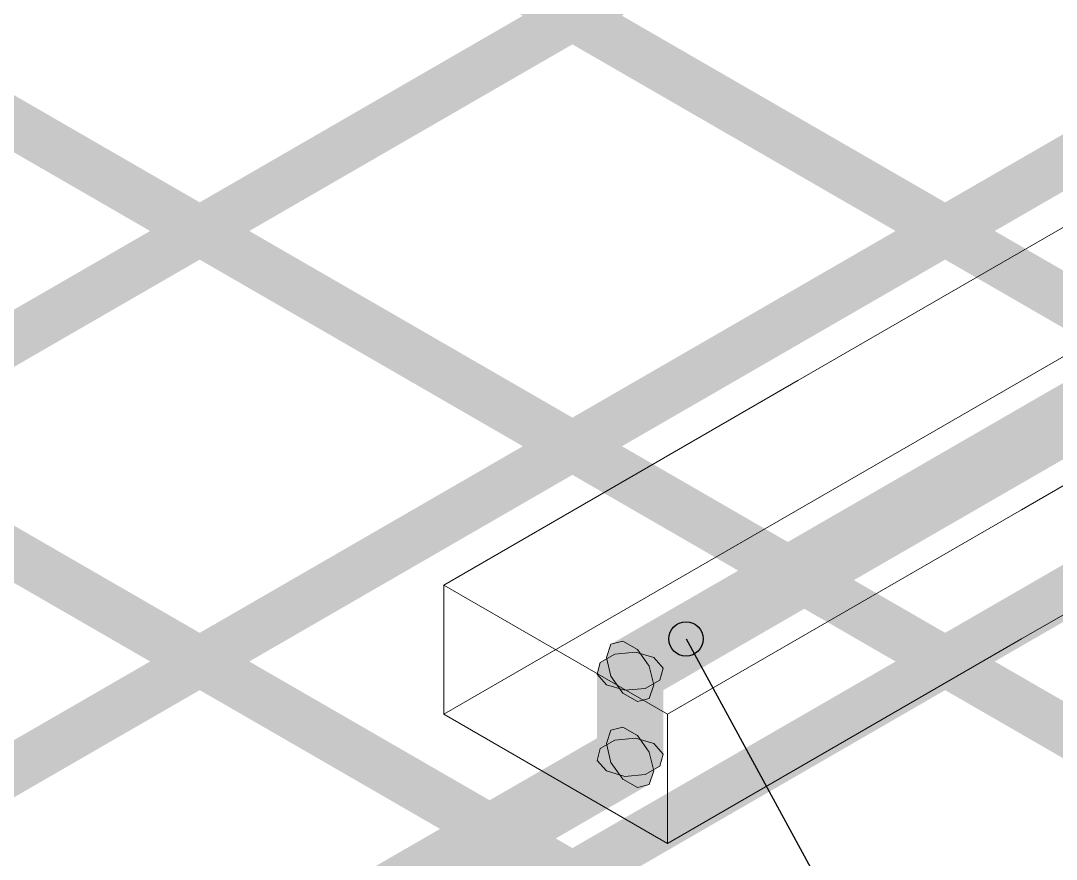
# Model space of a CAD drawing. Header units: metres. Extents: x 349122 to 349453, y 9281252 to 9281971.
# Drawn here: x 349268.2283 to 349268.7096, y 9281653.6976 to 9281654.0872 of the extents above; entities that cross this region are included whole.
import ezdxf

# ---------------------------------------------------------------- set-up
doc = ezdxf.new("R2010")
doc.units = ezdxf.units.M
doc.header["$LTSCALE"] = 0.25
doc.layers.add('ISO-3D', color=7, linetype='CONTINUOUS', lineweight=13)
doc.layers.add('ISO-3D-ARISTAS', color=250, linetype='CONTINUOUS', lineweight=13)
doc.layers.add('LLAMADAS-NUM', color=30, linetype='CONTINUOUS', lineweight=25, true_color=0xc05014)

msp = doc.modelspace()

# ---------------------------------------------------------------- linework, layer by layer
at = {"layer": 'ISO-3D', "true_color": 0x7c4f34}
for points in [[(349268.51206, 9281654.08573), (349268.50696, 9281654.08279), (349268.42945, 9281654.13343), (349268.42435, 9281654.13048)], [(349268.50696, 9281654.06467), (349268.51206, 9281654.06762), (349268.42435, 9281654.11237), (349268.42945, 9281654.11531)], [(349268.49896, 9281654.10976), (349268.50406, 9281654.10682), (349268.41636, 9281654.06207), (349268.42146, 9281654.05913)], [(349268.50406, 9281654.0887), (349268.49896, 9281654.09164), (349268.42146, 9281654.04101), (349268.41636, 9281654.04395)], [(349268.59466, 9281654.03804), (349268.58956, 9281654.0351), (349268.51206, 9281654.08573), (349268.50696, 9281654.08279)], [(349268.25625, 9281654.03343), (349268.25115, 9281654.03048), (349268.17364, 9281654.08112), (349268.16854, 9281654.07818)], [(349268.58956, 9281654.01698), (349268.59466, 9281654.01992), (349268.50696, 9281654.06467), (349268.51206, 9281654.06762)], [(349268.25115, 9281654.01237), (349268.25625, 9281654.01531), (349268.16854, 9281654.06006), (349268.17364, 9281654.063)], [(349268.41636, 9281654.06207), (349268.42146, 9281654.05913), (349268.33375, 9281654.01438), (349268.33885, 9281654.01143)], [(349268.75478, 9281654.05745), (349268.75987, 9281654.05451), (349268.67217, 9281654.00976), (349268.67727, 9281654.00682)], [(349268.42146, 9281654.04101), (349268.41636, 9281654.04395), (349268.33885, 9281653.99332), (349268.33375, 9281653.99626)], [(349268.67727, 9281653.99035), (349268.67217, 9281653.98741), (349268.59466, 9281654.03804), (349268.58956, 9281654.0351)], [(349268.75987, 9281654.03639), (349268.75478, 9281654.03934), (349268.67727, 9281653.9887), (349268.67217, 9281653.99164)], [(349268.33885, 9281653.98573), (349268.33375, 9281653.98279), (349268.25625, 9281654.03343), (349268.25115, 9281654.03048)], [(349268.67217, 9281653.96929), (349268.67727, 9281653.97223), (349268.58956, 9281654.01698), (349268.59466, 9281654.01992)], [(349268.33375, 9281653.96467), (349268.33885, 9281653.96762), (349268.25115, 9281654.01237), (349268.25625, 9281654.01531)], [(349268.33375, 9281654.01438), (349268.33885, 9281654.01143), (349268.25115, 9281653.96668), (349268.25625, 9281653.96374)], [(349268.67217, 9281654.00976), (349268.67727, 9281654.00682), (349268.58956, 9281653.96207), (349268.59466, 9281653.95913)], [(349268.33885, 9281653.99332), (349268.33375, 9281653.99626), (349268.25625, 9281653.94562), (349268.25115, 9281653.94857)], [(349268.67727, 9281653.9887), (349268.67217, 9281653.99164), (349268.59466, 9281653.94101), (349268.58956, 9281653.94395)], [(349268.75987, 9281653.94266), (349268.75478, 9281653.93971), (349268.67727, 9281653.99035), (349268.67217, 9281653.98741)], [(349268.42146, 9281653.93804), (349268.41636, 9281653.9351), (349268.33885, 9281653.98573), (349268.33375, 9281653.98279)], [(349268.75478, 9281653.9216), (349268.75987, 9281653.92454), (349268.67217, 9281653.96929), (349268.67727, 9281653.97223)], [(349268.25115, 9281653.96668), (349268.25625, 9281653.96374), (349268.16854, 9281653.91899), (349268.17364, 9281653.91605)], [(349268.41636, 9281653.91698), (349268.42146, 9281653.91992), (349268.33375, 9281653.96467), (349268.33885, 9281653.96762)], [(349268.58956, 9281653.96207), (349268.59466, 9281653.95913), (349268.50696, 9281653.91438), (349268.51206, 9281653.91143)], [(349268.25625, 9281653.94562), (349268.25115, 9281653.94857), (349268.17364, 9281653.89793), (349268.16854, 9281653.90087)], [(349268.59466, 9281653.94101), (349268.58956, 9281653.94395), (349268.51206, 9281653.89332), (349268.50696, 9281653.89626)], [(349268.50406, 9281653.89035), (349268.49896, 9281653.88741), (349268.42146, 9281653.93804), (349268.41636, 9281653.9351)], [(349268.49896, 9281653.86929), (349268.50406, 9281653.87223), (349268.41636, 9281653.91698), (349268.42146, 9281653.91992)], [(349268.50696, 9281653.91438), (349268.51206, 9281653.91143), (349268.42435, 9281653.86668), (349268.42945, 9281653.86374)], [(349268.51206, 9281653.89332), (349268.50696, 9281653.89626), (349268.42945, 9281653.84562), (349268.42435, 9281653.84857)], [(349268.58667, 9281653.84266), (349268.58157, 9281653.83971), (349268.50406, 9281653.89035), (349268.49896, 9281653.88741)], [(349268.24825, 9281653.83804), (349268.24315, 9281653.8351), (349268.16565, 9281653.88573), (349268.16055, 9281653.88279)], [(349268.58157, 9281653.8216), (349268.58667, 9281653.82454), (349268.49896, 9281653.86929), (349268.50406, 9281653.87223)], [(349268.24315, 9281653.81698), (349268.24825, 9281653.81992), (349268.16055, 9281653.86467), (349268.16565, 9281653.86762)], [(349268.42435, 9281653.86668), (349268.42945, 9281653.86374), (349268.34175, 9281653.81899), (349268.34685, 9281653.81605)], [(349268.76277, 9281653.86207), (349268.76787, 9281653.85913), (349268.68016, 9281653.81438), (349268.68526, 9281653.81143)], [(349268.42945, 9281653.84562), (349268.42435, 9281653.84857), (349268.34685, 9281653.79793), (349268.34175, 9281653.80087)], [(349268.66927, 9281653.79497), (349268.66418, 9281653.79202), (349268.58667, 9281653.84266), (349268.58157, 9281653.83971)], [(349268.76787, 9281653.84101), (349268.76277, 9281653.84395), (349268.68526, 9281653.79332), (349268.68016, 9281653.79626)], [(349268.33086, 9281653.79035), (349268.32576, 9281653.78741), (349268.24825, 9281653.83804), (349268.24315, 9281653.8351)], [(349268.66418, 9281653.7739), (349268.66927, 9281653.77685), (349268.58157, 9281653.8216), (349268.58667, 9281653.82454)], [(349268.32576, 9281653.76929), (349268.33086, 9281653.77223), (349268.24315, 9281653.81698), (349268.24825, 9281653.81992)], [(349268.34175, 9281653.81899), (349268.34685, 9281653.81605), (349268.25914, 9281653.7713), (349268.26424, 9281653.76836)], [(349268.68016, 9281653.81438), (349268.68526, 9281653.81143), (349268.59756, 9281653.76668), (349268.60266, 9281653.76374)], [(349268.34685, 9281653.79793), (349268.34175, 9281653.80087), (349268.26424, 9281653.75024), (349268.25914, 9281653.75318)], [(349268.68526, 9281653.79332), (349268.68016, 9281653.79626), (349268.60266, 9281653.74562), (349268.59756, 9281653.74857)], [(349268.75188, 9281653.74727), (349268.74678, 9281653.74433), (349268.66927, 9281653.79497), (349268.66418, 9281653.79202)], [(349268.41346, 9281653.74266), (349268.40837, 9281653.73971), (349268.33086, 9281653.79035), (349268.32576, 9281653.78741)], [(349268.74678, 9281653.72621), (349268.75188, 9281653.72916), (349268.66418, 9281653.7739), (349268.66927, 9281653.77685)], [(349268.25914, 9281653.7713), (349268.26424, 9281653.76836), (349268.17654, 9281653.72361), (349268.18163, 9281653.72066)], [(349268.40837, 9281653.7216), (349268.41346, 9281653.72454), (349268.32576, 9281653.76929), (349268.33086, 9281653.77223)], [(349268.59756, 9281653.76668), (349268.60266, 9281653.76374), (349268.51495, 9281653.71899), (349268.52005, 9281653.71605)], [(349268.26424, 9281653.75024), (349268.25914, 9281653.75318), (349268.18163, 9281653.70255), (349268.17654, 9281653.70549)], [(349268.60266, 9281653.74562), (349268.59756, 9281653.74857), (349268.52005, 9281653.69793), (349268.51495, 9281653.70087)], [(349268.49607, 9281653.69497), (349268.49097, 9281653.69202), (349268.41346, 9281653.74266), (349268.40837, 9281653.73971)], [(349268.49097, 9281653.6739), (349268.49607, 9281653.67685), (349268.40837, 9281653.7216), (349268.41346, 9281653.72454)], [(349268.51495, 9281653.71899), (349268.52005, 9281653.71605), (349268.43235, 9281653.6713), (349268.43745, 9281653.66836)], [(349268.52005, 9281653.69793), (349268.51495, 9281653.70087), (349268.43745, 9281653.65024), (349268.43235, 9281653.65318)]]:
    msp.add_solid(points, dxfattribs=at)
at = {"layer": 'ISO-3D', "true_color": 0x603d28}
for points in [[(349268.51618, 9281654.08466), (349268.51206, 9281654.08573), (349268.43358, 9281654.13235), (349268.42945, 9281654.13343)], [(349268.51776, 9281654.07997), (349268.51618, 9281654.08466), (349268.43515, 9281654.12766), (349268.43358, 9281654.13235)], [(349268.50126, 9281654.07044), (349268.50283, 9281654.06575), (349268.41865, 9281654.11813), (349268.42023, 9281654.11344)], [(349268.50283, 9281654.06575), (349268.50696, 9281654.06467), (349268.42023, 9281654.11344), (349268.42435, 9281654.11237)], [(349268.59879, 9281654.03696), (349268.59466, 9281654.03804), (349268.51618, 9281654.08466), (349268.51206, 9281654.08573)], [(349268.26037, 9281654.03235), (349268.25625, 9281654.03343), (349268.17777, 9281654.08004), (349268.17364, 9281654.08112)], [(349268.60036, 9281654.03227), (349268.59879, 9281654.03696), (349268.51776, 9281654.07997), (349268.51618, 9281654.08466)], [(349268.26195, 9281654.02766), (349268.26037, 9281654.03235), (349268.17934, 9281654.07535), (349268.17777, 9281654.08004)], [(349268.58386, 9281654.02275), (349268.58544, 9281654.01806), (349268.50126, 9281654.07044), (349268.50283, 9281654.06575)], [(349268.24545, 9281654.01813), (349268.24702, 9281654.01344), (349268.16284, 9281654.06583), (349268.16442, 9281654.06114)], [(349268.58544, 9281654.01806), (349268.58956, 9281654.01698), (349268.50283, 9281654.06575), (349268.50696, 9281654.06467)], [(349268.24702, 9281654.01344), (349268.25115, 9281654.01237), (349268.16442, 9281654.06114), (349268.16854, 9281654.06006)], [(349268.68139, 9281653.98927), (349268.67727, 9281653.99035), (349268.59879, 9281654.03696), (349268.59466, 9281654.03804)], [(349268.34298, 9281653.98466), (349268.33885, 9281653.98573), (349268.26037, 9281654.03235), (349268.25625, 9281654.03343)], [(349268.34455, 9281653.97997), (349268.34298, 9281653.98466), (349268.26195, 9281654.02766), (349268.26037, 9281654.03235)], [(349268.68297, 9281653.98458), (349268.68139, 9281653.98927), (349268.60036, 9281654.03227), (349268.59879, 9281654.03696)], [(349268.66647, 9281653.97506), (349268.66805, 9281653.97037), (349268.58386, 9281654.02275), (349268.58544, 9281654.01806)], [(349268.32805, 9281653.97044), (349268.32963, 9281653.96575), (349268.24545, 9281654.01813), (349268.24702, 9281654.01344)], [(349268.66805, 9281653.97037), (349268.67217, 9281653.96929), (349268.58544, 9281654.01806), (349268.58956, 9281654.01698)], [(349268.32963, 9281653.96575), (349268.33375, 9281653.96467), (349268.24702, 9281654.01344), (349268.25115, 9281654.01237)], [(349268.764, 9281653.94158), (349268.75987, 9281653.94266), (349268.68139, 9281653.98927), (349268.67727, 9281653.99035)], [(349268.76557, 9281653.93689), (349268.764, 9281653.94158), (349268.68297, 9281653.98458), (349268.68139, 9281653.98927)], [(349268.42558, 9281653.93696), (349268.42146, 9281653.93804), (349268.34298, 9281653.98466), (349268.33885, 9281653.98573)], [(349268.42716, 9281653.93227), (349268.42558, 9281653.93696), (349268.34455, 9281653.97997), (349268.34298, 9281653.98466)], [(349268.74908, 9281653.92736), (349268.75065, 9281653.92268), (349268.66647, 9281653.97506), (349268.66805, 9281653.97037)], [(349268.41066, 9281653.92275), (349268.41223, 9281653.91806), (349268.32805, 9281653.97044), (349268.32963, 9281653.96575)], [(349268.75065, 9281653.92268), (349268.75478, 9281653.9216), (349268.66805, 9281653.97037), (349268.67217, 9281653.96929)], [(349268.41223, 9281653.91806), (349268.41636, 9281653.91698), (349268.32963, 9281653.96575), (349268.33375, 9281653.96467)], [(349268.50819, 9281653.88927), (349268.50406, 9281653.89035), (349268.42558, 9281653.93696), (349268.42146, 9281653.93804)], [(349268.50976, 9281653.88458), (349268.50819, 9281653.88927), (349268.42716, 9281653.93227), (349268.42558, 9281653.93696)], [(349268.49326, 9281653.87506), (349268.49484, 9281653.87037), (349268.41066, 9281653.92275), (349268.41223, 9281653.91806)], [(349268.49484, 9281653.87037), (349268.49896, 9281653.86929), (349268.41223, 9281653.91806), (349268.41636, 9281653.91698)], [(349268.59079, 9281653.84158), (349268.58667, 9281653.84266), (349268.50819, 9281653.88927), (349268.50406, 9281653.89035)], [(349268.59237, 9281653.83689), (349268.59079, 9281653.84158), (349268.50976, 9281653.88458), (349268.50819, 9281653.88927)], [(349268.25238, 9281653.83696), (349268.24825, 9281653.83804), (349268.16977, 9281653.88466), (349268.16565, 9281653.88573)], [(349268.25395, 9281653.83227), (349268.25238, 9281653.83696), (349268.17135, 9281653.87997), (349268.16977, 9281653.88466)], [(349268.57587, 9281653.82736), (349268.57745, 9281653.82268), (349268.49326, 9281653.87506), (349268.49484, 9281653.87037)], [(349268.23745, 9281653.82275), (349268.23903, 9281653.81806), (349268.15485, 9281653.87044), (349268.15642, 9281653.86575)], [(349268.57745, 9281653.82268), (349268.58157, 9281653.8216), (349268.49484, 9281653.87037), (349268.49896, 9281653.86929)], [(349268.23903, 9281653.81806), (349268.24315, 9281653.81698), (349268.15642, 9281653.86575), (349268.16055, 9281653.86467)], [(349268.6734, 9281653.79389), (349268.66927, 9281653.79497), (349268.59079, 9281653.84158), (349268.58667, 9281653.84266)], [(349268.67497, 9281653.7892), (349268.6734, 9281653.79389), (349268.59237, 9281653.83689), (349268.59079, 9281653.84158)], [(349268.33498, 9281653.78927), (349268.33086, 9281653.79035), (349268.25238, 9281653.83696), (349268.24825, 9281653.83804)], [(349268.33656, 9281653.78458), (349268.33498, 9281653.78927), (349268.25395, 9281653.83227), (349268.25238, 9281653.83696)], [(349268.65848, 9281653.77967), (349268.66005, 9281653.77498), (349268.57587, 9281653.82736), (349268.57745, 9281653.82268)], [(349268.32006, 9281653.77506), (349268.32164, 9281653.77037), (349268.23745, 9281653.82275), (349268.23903, 9281653.81806)], [(349268.66005, 9281653.77498), (349268.66418, 9281653.7739), (349268.57745, 9281653.82268), (349268.58157, 9281653.8216)], [(349268.32164, 9281653.77037), (349268.32576, 9281653.76929), (349268.23903, 9281653.81806), (349268.24315, 9281653.81698)], [(349268.756, 9281653.74619), (349268.75188, 9281653.74727), (349268.6734, 9281653.79389), (349268.66927, 9281653.79497)], [(349268.75758, 9281653.7415), (349268.756, 9281653.74619), (349268.67497, 9281653.7892), (349268.6734, 9281653.79389)], [(349268.41759, 9281653.74158), (349268.41346, 9281653.74266), (349268.33498, 9281653.78927), (349268.33086, 9281653.79035)], [(349268.41916, 9281653.73689), (349268.41759, 9281653.74158), (349268.33656, 9281653.78458), (349268.33498, 9281653.78927)], [(349268.74108, 9281653.73198), (349268.74266, 9281653.72729), (349268.65848, 9281653.77967), (349268.66005, 9281653.77498)], [(349268.40267, 9281653.72736), (349268.40424, 9281653.72268), (349268.32006, 9281653.77506), (349268.32164, 9281653.77037)], [(349268.74266, 9281653.72729), (349268.74678, 9281653.72621), (349268.66005, 9281653.77498), (349268.66418, 9281653.7739)], [(349268.40424, 9281653.72268), (349268.40837, 9281653.7216), (349268.32164, 9281653.77037), (349268.32576, 9281653.76929)], [(349268.50019, 9281653.69389), (349268.49607, 9281653.69497), (349268.41759, 9281653.74158), (349268.41346, 9281653.74266)], [(349268.50177, 9281653.6892), (349268.50019, 9281653.69389), (349268.41916, 9281653.73689), (349268.41759, 9281653.74158)], [(349268.48527, 9281653.67967), (349268.48685, 9281653.67498), (349268.40267, 9281653.72736), (349268.40424, 9281653.72268)], [(349268.48685, 9281653.67498), (349268.49097, 9281653.6739), (349268.40424, 9281653.72268), (349268.40837, 9281653.7216)]]:
    msp.add_solid(points, dxfattribs=at)
at = {"layer": 'ISO-3D', "true_color": 0x865538}
for points in [[(349268.50696, 9281654.08279), (349268.50283, 9281654.07695), (349268.42435, 9281654.13048), (349268.42023, 9281654.12464)], [(349268.51206, 9281654.06762), (349268.51618, 9281654.07346), (349268.42945, 9281654.11531), (349268.43358, 9281654.12115)], [(349268.58956, 9281654.0351), (349268.58544, 9281654.02926), (349268.50696, 9281654.08279), (349268.50283, 9281654.07695)], [(349268.25115, 9281654.03048), (349268.24702, 9281654.02464), (349268.16854, 9281654.07818), (349268.16442, 9281654.07233)], [(349268.59466, 9281654.01992), (349268.59879, 9281654.02577), (349268.51206, 9281654.06762), (349268.51618, 9281654.07346)], [(349268.25625, 9281654.01531), (349268.26037, 9281654.02115), (349268.17364, 9281654.063), (349268.17777, 9281654.06884)], [(349268.67217, 9281653.98741), (349268.66805, 9281653.98156), (349268.58956, 9281654.0351), (349268.58544, 9281654.02926)], [(349268.33375, 9281653.98279), (349268.32963, 9281653.97695), (349268.25115, 9281654.03048), (349268.24702, 9281654.02464)], [(349268.67727, 9281653.97223), (349268.68139, 9281653.97807), (349268.59466, 9281654.01992), (349268.59879, 9281654.02577)], [(349268.33885, 9281653.96762), (349268.34298, 9281653.97346), (349268.25625, 9281654.01531), (349268.26037, 9281654.02115)], [(349268.75478, 9281653.93971), (349268.75065, 9281653.93387), (349268.67217, 9281653.98741), (349268.66805, 9281653.98156)], [(349268.41636, 9281653.9351), (349268.41223, 9281653.92926), (349268.33375, 9281653.98279), (349268.32963, 9281653.97695)], [(349268.75987, 9281653.92454), (349268.764, 9281653.93038), (349268.67727, 9281653.97223), (349268.68139, 9281653.97807)], [(349268.42146, 9281653.91992), (349268.42558, 9281653.92577), (349268.33885, 9281653.96762), (349268.34298, 9281653.97346)], [(349268.49896, 9281653.88741), (349268.49484, 9281653.88156), (349268.41636, 9281653.9351), (349268.41223, 9281653.92926)], [(349268.50406, 9281653.87223), (349268.50819, 9281653.87807), (349268.42146, 9281653.91992), (349268.42558, 9281653.92577)], [(349268.58157, 9281653.83971), (349268.57745, 9281653.83387), (349268.49896, 9281653.88741), (349268.49484, 9281653.88156)], [(349268.24315, 9281653.8351), (349268.23903, 9281653.82926), (349268.16055, 9281653.88279), (349268.15642, 9281653.87695)], [(349268.58667, 9281653.82454), (349268.59079, 9281653.83038), (349268.50406, 9281653.87223), (349268.50819, 9281653.87807)], [(349268.24825, 9281653.81992), (349268.25238, 9281653.82577), (349268.16565, 9281653.86762), (349268.16977, 9281653.87346)], [(349268.32576, 9281653.78741), (349268.32164, 9281653.78156), (349268.24315, 9281653.8351), (349268.23903, 9281653.82926)], [(349268.66418, 9281653.79202), (349268.66005, 9281653.78618), (349268.58157, 9281653.83971), (349268.57745, 9281653.83387)], [(349268.66927, 9281653.77685), (349268.6734, 9281653.78269), (349268.58667, 9281653.82454), (349268.59079, 9281653.83038)], [(349268.33086, 9281653.77223), (349268.33498, 9281653.77807), (349268.24825, 9281653.81992), (349268.25238, 9281653.82577)], [(349268.74678, 9281653.74433), (349268.74266, 9281653.73849), (349268.66418, 9281653.79202), (349268.66005, 9281653.78618)], [(349268.40837, 9281653.73971), (349268.40424, 9281653.73387), (349268.32576, 9281653.78741), (349268.32164, 9281653.78156)], [(349268.75188, 9281653.72916), (349268.756, 9281653.735), (349268.66927, 9281653.77685), (349268.6734, 9281653.78269)], [(349268.41346, 9281653.72454), (349268.41759, 9281653.73038), (349268.33086, 9281653.77223), (349268.33498, 9281653.77807)], [(349268.49097, 9281653.69202), (349268.48685, 9281653.68618), (349268.40837, 9281653.73971), (349268.40424, 9281653.73387)], [(349268.49607, 9281653.67685), (349268.50019, 9281653.68269), (349268.41346, 9281653.72454), (349268.41759, 9281653.73038)]]:
    msp.add_solid(points, dxfattribs=at)
at = {"layer": 'ISO-3D', "true_color": 0x7b4f34}
for points in [[(349268.50283, 9281654.07695), (349268.50126, 9281654.07044), (349268.42023, 9281654.12464), (349268.41865, 9281654.11813)], [(349268.51618, 9281654.07346), (349268.51776, 9281654.07997), (349268.43358, 9281654.12115), (349268.43515, 9281654.12766)], [(349268.58544, 9281654.02926), (349268.58386, 9281654.02275), (349268.50283, 9281654.07695), (349268.50126, 9281654.07044)], [(349268.59879, 9281654.02577), (349268.60036, 9281654.03227), (349268.51618, 9281654.07346), (349268.51776, 9281654.07997)], [(349268.24702, 9281654.02464), (349268.24545, 9281654.01813), (349268.16442, 9281654.07233), (349268.16284, 9281654.06583)], [(349268.26037, 9281654.02115), (349268.26195, 9281654.02766), (349268.17777, 9281654.06884), (349268.17934, 9281654.07535)], [(349268.34298, 9281653.97346), (349268.34455, 9281653.97997), (349268.26037, 9281654.02115), (349268.26195, 9281654.02766)], [(349268.66805, 9281653.98156), (349268.66647, 9281653.97506), (349268.58544, 9281654.02926), (349268.58386, 9281654.02275)], [(349268.68139, 9281653.97807), (349268.68297, 9281653.98458), (349268.59879, 9281654.02577), (349268.60036, 9281654.03227)], [(349268.32963, 9281653.97695), (349268.32805, 9281653.97044), (349268.24702, 9281654.02464), (349268.24545, 9281654.01813)], [(349268.764, 9281653.93038), (349268.76557, 9281653.93689), (349268.68139, 9281653.97807), (349268.68297, 9281653.98458)], [(349268.42558, 9281653.92577), (349268.42716, 9281653.93227), (349268.34298, 9281653.97346), (349268.34455, 9281653.97997)], [(349268.75065, 9281653.93387), (349268.74908, 9281653.92736), (349268.66805, 9281653.98156), (349268.66647, 9281653.97506)], [(349268.41223, 9281653.92926), (349268.41066, 9281653.92275), (349268.32963, 9281653.97695), (349268.32805, 9281653.97044)], [(349268.50819, 9281653.87807), (349268.50976, 9281653.88458), (349268.42558, 9281653.92577), (349268.42716, 9281653.93227)], [(349268.49484, 9281653.88156), (349268.49326, 9281653.87506), (349268.41223, 9281653.92926), (349268.41066, 9281653.92275)], [(349268.59079, 9281653.83038), (349268.59237, 9281653.83689), (349268.50819, 9281653.87807), (349268.50976, 9281653.88458)], [(349268.25238, 9281653.82577), (349268.25395, 9281653.83227), (349268.16977, 9281653.87346), (349268.17135, 9281653.87997)], [(349268.57745, 9281653.83387), (349268.57587, 9281653.82736), (349268.49484, 9281653.88156), (349268.49326, 9281653.87506)], [(349268.23903, 9281653.82926), (349268.23745, 9281653.82275), (349268.15642, 9281653.87695), (349268.15485, 9281653.87044)], [(349268.6734, 9281653.78269), (349268.67497, 9281653.7892), (349268.59079, 9281653.83038), (349268.59237, 9281653.83689)], [(349268.33498, 9281653.77807), (349268.33656, 9281653.78458), (349268.25238, 9281653.82577), (349268.25395, 9281653.83227)], [(349268.66005, 9281653.78618), (349268.65848, 9281653.77967), (349268.57745, 9281653.83387), (349268.57587, 9281653.82736)], [(349268.32164, 9281653.78156), (349268.32006, 9281653.77506), (349268.23903, 9281653.82926), (349268.23745, 9281653.82275)], [(349268.756, 9281653.735), (349268.75758, 9281653.7415), (349268.6734, 9281653.78269), (349268.67497, 9281653.7892)], [(349268.41759, 9281653.73038), (349268.41916, 9281653.73689), (349268.33498, 9281653.77807), (349268.33656, 9281653.78458)], [(349268.74266, 9281653.73849), (349268.74108, 9281653.73198), (349268.66005, 9281653.78618), (349268.65848, 9281653.77967)], [(349268.40424, 9281653.73387), (349268.40267, 9281653.72736), (349268.32164, 9281653.78156), (349268.32006, 9281653.77506)], [(349268.50019, 9281653.68269), (349268.50177, 9281653.6892), (349268.41759, 9281653.73038), (349268.41916, 9281653.73689)], [(349268.48685, 9281653.68618), (349268.48527, 9281653.67967), (349268.40424, 9281653.73387), (349268.40267, 9281653.72736)]]:
    msp.add_solid(points, dxfattribs=at)
at = {"layer": 'ISO-3D', "true_color": 0x67422b}
for points in [[(349268.49484, 9281654.10868), (349268.49896, 9281654.10976), (349268.41223, 9281654.06099), (349268.41636, 9281654.06207)], [(349268.50819, 9281654.08978), (349268.50406, 9281654.0887), (349268.42558, 9281654.04209), (349268.42146, 9281654.04101)], [(349268.41223, 9281654.06099), (349268.41636, 9281654.06207), (349268.32963, 9281654.0133), (349268.33375, 9281654.01438)], [(349268.75065, 9281654.05637), (349268.75478, 9281654.05745), (349268.66805, 9281654.00868), (349268.67217, 9281654.00976)], [(349268.42558, 9281654.04209), (349268.42146, 9281654.04101), (349268.34298, 9281653.99439), (349268.33885, 9281653.99332)], [(349268.764, 9281654.03747), (349268.75987, 9281654.03639), (349268.68139, 9281653.98978), (349268.67727, 9281653.9887)], [(349268.32963, 9281654.0133), (349268.33375, 9281654.01438), (349268.24702, 9281653.96561), (349268.25115, 9281653.96668)], [(349268.66805, 9281654.00868), (349268.67217, 9281654.00976), (349268.58544, 9281653.96099), (349268.58956, 9281653.96207)], [(349268.34298, 9281653.99439), (349268.33885, 9281653.99332), (349268.26037, 9281653.9467), (349268.25625, 9281653.94562)], [(349268.68139, 9281653.98978), (349268.67727, 9281653.9887), (349268.59879, 9281653.94209), (349268.59466, 9281653.94101)], [(349268.24702, 9281653.96561), (349268.25115, 9281653.96668), (349268.16442, 9281653.91791), (349268.16854, 9281653.91899)], [(349268.58544, 9281653.96099), (349268.58956, 9281653.96207), (349268.50283, 9281653.9133), (349268.50696, 9281653.91438)], [(349268.26037, 9281653.9467), (349268.25625, 9281653.94562), (349268.17777, 9281653.89901), (349268.17364, 9281653.89793)], [(349268.59879, 9281653.94209), (349268.59466, 9281653.94101), (349268.51618, 9281653.89439), (349268.51206, 9281653.89332)], [(349268.50283, 9281653.9133), (349268.50696, 9281653.91438), (349268.42023, 9281653.86561), (349268.42435, 9281653.86668)], [(349268.51618, 9281653.89439), (349268.51206, 9281653.89332), (349268.43358, 9281653.8467), (349268.42945, 9281653.84562)], [(349268.42023, 9281653.86561), (349268.42435, 9281653.86668), (349268.33762, 9281653.81791), (349268.34175, 9281653.81899)], [(349268.75864, 9281653.86099), (349268.76277, 9281653.86207), (349268.67604, 9281653.8133), (349268.68016, 9281653.81438)], [(349268.43358, 9281653.8467), (349268.42945, 9281653.84562), (349268.35097, 9281653.79901), (349268.34685, 9281653.79793)], [(349268.77199, 9281653.84209), (349268.76787, 9281653.84101), (349268.68939, 9281653.79439), (349268.68526, 9281653.79332)], [(349268.33762, 9281653.81791), (349268.34175, 9281653.81899), (349268.25502, 9281653.77022), (349268.25914, 9281653.7713)], [(349268.67604, 9281653.8133), (349268.68016, 9281653.81438), (349268.59343, 9281653.76561), (349268.59756, 9281653.76668)], [(349268.35097, 9281653.79901), (349268.34685, 9281653.79793), (349268.26836, 9281653.75132), (349268.26424, 9281653.75024)], [(349268.68939, 9281653.79439), (349268.68526, 9281653.79332), (349268.60678, 9281653.7467), (349268.60266, 9281653.74562)], [(349268.25502, 9281653.77022), (349268.25914, 9281653.7713), (349268.17241, 9281653.72253), (349268.17654, 9281653.72361)], [(349268.59343, 9281653.76561), (349268.59756, 9281653.76668), (349268.51083, 9281653.71791), (349268.51495, 9281653.71899)], [(349268.26836, 9281653.75132), (349268.26424, 9281653.75024), (349268.18576, 9281653.70363), (349268.18163, 9281653.70255)], [(349268.60678, 9281653.7467), (349268.60266, 9281653.74562), (349268.52418, 9281653.69901), (349268.52005, 9281653.69793)], [(349268.51083, 9281653.71791), (349268.51495, 9281653.71899), (349268.42822, 9281653.67022), (349268.43235, 9281653.6713)], [(349268.52418, 9281653.69901), (349268.52005, 9281653.69793), (349268.44157, 9281653.65132), (349268.43745, 9281653.65024)]]:
    msp.add_solid(points, dxfattribs=at)
at = {"layer": 'ISO-3D', "true_color": 0x553624}
for points in [[(349268.49326, 9281654.10399), (349268.49484, 9281654.10868), (349268.41066, 9281654.0563), (349268.41223, 9281654.06099)], [(349268.50976, 9281654.09447), (349268.50819, 9281654.08978), (349268.42716, 9281654.04678), (349268.42558, 9281654.04209)], [(349268.41066, 9281654.0563), (349268.41223, 9281654.06099), (349268.32805, 9281654.00861), (349268.32963, 9281654.0133)], [(349268.74908, 9281654.05169), (349268.75065, 9281654.05637), (349268.66647, 9281654.00399), (349268.66805, 9281654.00868)], [(349268.42716, 9281654.04678), (349268.42558, 9281654.04209), (349268.34455, 9281653.99908), (349268.34298, 9281653.99439)], [(349268.76557, 9281654.04216), (349268.764, 9281654.03747), (349268.68297, 9281653.99447), (349268.68139, 9281653.98978)], [(349268.32805, 9281654.00861), (349268.32963, 9281654.0133), (349268.24545, 9281653.96092), (349268.24702, 9281653.96561)], [(349268.66647, 9281654.00399), (349268.66805, 9281654.00868), (349268.58386, 9281653.9563), (349268.58544, 9281653.96099)], [(349268.34455, 9281653.99908), (349268.34298, 9281653.99439), (349268.26195, 9281653.95139), (349268.26037, 9281653.9467)], [(349268.68297, 9281653.99447), (349268.68139, 9281653.98978), (349268.60036, 9281653.94678), (349268.59879, 9281653.94209)], [(349268.24545, 9281653.96092), (349268.24702, 9281653.96561), (349268.16284, 9281653.91322), (349268.16442, 9281653.91791)], [(349268.58386, 9281653.9563), (349268.58544, 9281653.96099), (349268.50126, 9281653.90861), (349268.50283, 9281653.9133)], [(349268.26195, 9281653.95139), (349268.26037, 9281653.9467), (349268.17934, 9281653.9037), (349268.17777, 9281653.89901)], [(349268.60036, 9281653.94678), (349268.59879, 9281653.94209), (349268.51776, 9281653.89908), (349268.51618, 9281653.89439)], [(349268.50126, 9281653.90861), (349268.50283, 9281653.9133), (349268.41865, 9281653.86092), (349268.42023, 9281653.86561)], [(349268.51776, 9281653.89908), (349268.51618, 9281653.89439), (349268.43515, 9281653.85139), (349268.43358, 9281653.8467)], [(349268.41865, 9281653.86092), (349268.42023, 9281653.86561), (349268.33605, 9281653.81322), (349268.33762, 9281653.81791)], [(349268.75707, 9281653.8563), (349268.75864, 9281653.86099), (349268.67446, 9281653.80861), (349268.67604, 9281653.8133)], [(349268.43515, 9281653.85139), (349268.43358, 9281653.8467), (349268.35255, 9281653.8037), (349268.35097, 9281653.79901)], [(349268.77357, 9281653.84678), (349268.77199, 9281653.84209), (349268.69096, 9281653.79908), (349268.68939, 9281653.79439)], [(349268.33605, 9281653.81322), (349268.33762, 9281653.81791), (349268.25344, 9281653.76553), (349268.25502, 9281653.77022)], [(349268.67446, 9281653.80861), (349268.67604, 9281653.8133), (349268.59186, 9281653.76092), (349268.59343, 9281653.76561)], [(349268.35255, 9281653.8037), (349268.35097, 9281653.79901), (349268.26994, 9281653.75601), (349268.26836, 9281653.75132)], [(349268.69096, 9281653.79908), (349268.68939, 9281653.79439), (349268.60836, 9281653.75139), (349268.60678, 9281653.7467)], [(349268.25344, 9281653.76553), (349268.25502, 9281653.77022), (349268.17084, 9281653.71784), (349268.17241, 9281653.72253)], [(349268.59186, 9281653.76092), (349268.59343, 9281653.76561), (349268.50925, 9281653.71322), (349268.51083, 9281653.71791)], [(349268.26994, 9281653.75601), (349268.26836, 9281653.75132), (349268.18733, 9281653.70831), (349268.18576, 9281653.70363)], [(349268.60836, 9281653.75139), (349268.60678, 9281653.7467), (349268.52575, 9281653.7037), (349268.52418, 9281653.69901)], [(349268.50925, 9281653.71322), (349268.51083, 9281653.71791), (349268.42665, 9281653.66553), (349268.42822, 9281653.67022)], [(349268.52575, 9281653.7037), (349268.52418, 9281653.69901), (349268.44315, 9281653.65601), (349268.44157, 9281653.65132)]]:
    msp.add_solid(points, dxfattribs=at)
at = {"layer": 'ISO-3D', "true_color": 0x7f5135}
for points in [[(349268.50406, 9281654.10682), (349268.50819, 9281654.10098), (349268.42146, 9281654.05913), (349268.42558, 9281654.05328)], [(349268.49896, 9281654.09164), (349268.49484, 9281654.09749), (349268.41636, 9281654.04395), (349268.41223, 9281654.04979)], [(349268.42146, 9281654.05913), (349268.42558, 9281654.05328), (349268.33885, 9281654.01143), (349268.34298, 9281654.00559)], [(349268.75987, 9281654.05451), (349268.764, 9281654.04867), (349268.67727, 9281654.00682), (349268.68139, 9281654.00098)], [(349268.41636, 9281654.04395), (349268.41223, 9281654.04979), (349268.33375, 9281653.99626), (349268.32963, 9281654.0021)], [(349268.75478, 9281654.03934), (349268.75065, 9281654.04518), (349268.67217, 9281653.99164), (349268.66805, 9281653.99749)], [(349268.33885, 9281654.01143), (349268.34298, 9281654.00559), (349268.25625, 9281653.96374), (349268.26037, 9281653.9579)], [(349268.67727, 9281654.00682), (349268.68139, 9281654.00098), (349268.59466, 9281653.95913), (349268.59879, 9281653.95328)], [(349268.33375, 9281653.99626), (349268.32963, 9281654.0021), (349268.25115, 9281653.94857), (349268.24702, 9281653.95441)], [(349268.67217, 9281653.99164), (349268.66805, 9281653.99749), (349268.58956, 9281653.94395), (349268.58544, 9281653.94979)], [(349268.25625, 9281653.96374), (349268.26037, 9281653.9579), (349268.17364, 9281653.91605), (349268.17777, 9281653.91021)], [(349268.59466, 9281653.95913), (349268.59879, 9281653.95328), (349268.51206, 9281653.91143), (349268.51618, 9281653.90559)], [(349268.25115, 9281653.94857), (349268.24702, 9281653.95441), (349268.16854, 9281653.90087), (349268.16442, 9281653.90672)], [(349268.58956, 9281653.94395), (349268.58544, 9281653.94979), (349268.50696, 9281653.89626), (349268.50283, 9281653.9021)], [(349268.51206, 9281653.91143), (349268.51618, 9281653.90559), (349268.42945, 9281653.86374), (349268.43358, 9281653.8579)], [(349268.50696, 9281653.89626), (349268.50283, 9281653.9021), (349268.42435, 9281653.84857), (349268.42023, 9281653.85441)], [(349268.42945, 9281653.86374), (349268.43358, 9281653.8579), (349268.34685, 9281653.81605), (349268.35097, 9281653.81021)], [(349268.76787, 9281653.85913), (349268.77199, 9281653.85328), (349268.68526, 9281653.81143), (349268.68939, 9281653.80559)], [(349268.42435, 9281653.84857), (349268.42023, 9281653.85441), (349268.34175, 9281653.80087), (349268.33762, 9281653.80672)], [(349268.76277, 9281653.84395), (349268.75864, 9281653.84979), (349268.68016, 9281653.79626), (349268.67604, 9281653.8021)], [(349268.34685, 9281653.81605), (349268.35097, 9281653.81021), (349268.26424, 9281653.76836), (349268.26836, 9281653.76251)], [(349268.68526, 9281653.81143), (349268.68939, 9281653.80559), (349268.60266, 9281653.76374), (349268.60678, 9281653.7579)], [(349268.34175, 9281653.80087), (349268.33762, 9281653.80672), (349268.25914, 9281653.75318), (349268.25502, 9281653.75902)], [(349268.68016, 9281653.79626), (349268.67604, 9281653.8021), (349268.59756, 9281653.74857), (349268.59343, 9281653.75441)], [(349268.26424, 9281653.76836), (349268.26836, 9281653.76251), (349268.18163, 9281653.72066), (349268.18576, 9281653.71482)], [(349268.60266, 9281653.76374), (349268.60678, 9281653.7579), (349268.52005, 9281653.71605), (349268.52418, 9281653.71021)], [(349268.25914, 9281653.75318), (349268.25502, 9281653.75902), (349268.17654, 9281653.70549), (349268.17241, 9281653.71133)], [(349268.59756, 9281653.74857), (349268.59343, 9281653.75441), (349268.51495, 9281653.70087), (349268.51083, 9281653.70672)], [(349268.52005, 9281653.71605), (349268.52418, 9281653.71021), (349268.43745, 9281653.66836), (349268.44157, 9281653.66251)], [(349268.51495, 9281653.70087), (349268.51083, 9281653.70672), (349268.43235, 9281653.65318), (349268.42822, 9281653.65902)]]:
    msp.add_solid(points, dxfattribs=at)
at = {"layer": 'ISO-3D', "true_color": 0x70472f}
for points in [[(349268.49484, 9281654.09749), (349268.49326, 9281654.10399), (349268.41223, 9281654.04979), (349268.41066, 9281654.0563)], [(349268.50819, 9281654.10098), (349268.50976, 9281654.09447), (349268.42558, 9281654.05328), (349268.42716, 9281654.04678)], [(349268.41223, 9281654.04979), (349268.41066, 9281654.0563), (349268.32963, 9281654.0021), (349268.32805, 9281654.00861)], [(349268.42558, 9281654.05328), (349268.42716, 9281654.04678), (349268.34298, 9281654.00559), (349268.34455, 9281653.99908)], [(349268.75065, 9281654.04518), (349268.74908, 9281654.05169), (349268.66805, 9281653.99749), (349268.66647, 9281654.00399)], [(349268.764, 9281654.04867), (349268.76557, 9281654.04216), (349268.68139, 9281654.00098), (349268.68297, 9281653.99447)], [(349268.32963, 9281654.0021), (349268.32805, 9281654.00861), (349268.24702, 9281653.95441), (349268.24545, 9281653.96092)], [(349268.34298, 9281654.00559), (349268.34455, 9281653.99908), (349268.26037, 9281653.9579), (349268.26195, 9281653.95139)], [(349268.66805, 9281653.99749), (349268.66647, 9281654.00399), (349268.58544, 9281653.94979), (349268.58386, 9281653.9563)], [(349268.68139, 9281654.00098), (349268.68297, 9281653.99447), (349268.59879, 9281653.95328), (349268.60036, 9281653.94678)], [(349268.24702, 9281653.95441), (349268.24545, 9281653.96092), (349268.16442, 9281653.90672), (349268.16284, 9281653.91322)], [(349268.26037, 9281653.9579), (349268.26195, 9281653.95139), (349268.17777, 9281653.91021), (349268.17934, 9281653.9037)], [(349268.58544, 9281653.94979), (349268.58386, 9281653.9563), (349268.50283, 9281653.9021), (349268.50126, 9281653.90861)], [(349268.59879, 9281653.95328), (349268.60036, 9281653.94678), (349268.51618, 9281653.90559), (349268.51776, 9281653.89908)], [(349268.50283, 9281653.9021), (349268.50126, 9281653.90861), (349268.42023, 9281653.85441), (349268.41865, 9281653.86092)], [(349268.51618, 9281653.90559), (349268.51776, 9281653.89908), (349268.43358, 9281653.8579), (349268.43515, 9281653.85139)], [(349268.42023, 9281653.85441), (349268.41865, 9281653.86092), (349268.33762, 9281653.80672), (349268.33605, 9281653.81322)], [(349268.43358, 9281653.8579), (349268.43515, 9281653.85139), (349268.35097, 9281653.81021), (349268.35255, 9281653.8037)], [(349268.75864, 9281653.84979), (349268.75707, 9281653.8563), (349268.67604, 9281653.8021), (349268.67446, 9281653.80861)], [(349268.77199, 9281653.85328), (349268.77357, 9281653.84678), (349268.68939, 9281653.80559), (349268.69096, 9281653.79908)], [(349268.33762, 9281653.80672), (349268.33605, 9281653.81322), (349268.25502, 9281653.75902), (349268.25344, 9281653.76553)], [(349268.35097, 9281653.81021), (349268.35255, 9281653.8037), (349268.26836, 9281653.76251), (349268.26994, 9281653.75601)], [(349268.67604, 9281653.8021), (349268.67446, 9281653.80861), (349268.59343, 9281653.75441), (349268.59186, 9281653.76092)], [(349268.68939, 9281653.80559), (349268.69096, 9281653.79908), (349268.60678, 9281653.7579), (349268.60836, 9281653.75139)], [(349268.25502, 9281653.75902), (349268.25344, 9281653.76553), (349268.17241, 9281653.71133), (349268.17084, 9281653.71784)], [(349268.26836, 9281653.76251), (349268.26994, 9281653.75601), (349268.18576, 9281653.71482), (349268.18733, 9281653.70831)], [(349268.59343, 9281653.75441), (349268.59186, 9281653.76092), (349268.51083, 9281653.70672), (349268.50925, 9281653.71322)], [(349268.60678, 9281653.7579), (349268.60836, 9281653.75139), (349268.52418, 9281653.71021), (349268.52575, 9281653.7037)], [(349268.51083, 9281653.70672), (349268.50925, 9281653.71322), (349268.42822, 9281653.65902), (349268.42665, 9281653.66553)], [(349268.52418, 9281653.71021), (349268.52575, 9281653.7037), (349268.44157, 9281653.66251), (349268.44315, 9281653.65601)]]:
    msp.add_solid(points, dxfattribs=at)
at = {"layer": 'ISO-3D', "true_color": 0x4f4d49}
for points in [[(349268.76032, 9281653.94135), (349268.76242, 9281653.9476), (349268.67371, 9281653.89135), (349268.67581, 9281653.8976)], [(349268.78231, 9281653.92865), (349268.78021, 9281653.9224), (349268.69571, 9281653.87865), (349268.69361, 9281653.8724)], [(349268.67371, 9281653.89135), (349268.67581, 9281653.8976), (349268.58711, 9281653.84135), (349268.58921, 9281653.8476)], [(349268.69571, 9281653.87865), (349268.69361, 9281653.8724), (349268.60911, 9281653.82865), (349268.60701, 9281653.8224)], [(349268.58711, 9281653.84135), (349268.58921, 9281653.8476), (349268.50051, 9281653.79135), (349268.50261, 9281653.7976)], [(349268.60911, 9281653.82865), (349268.60701, 9281653.8224), (349268.5225, 9281653.77865), (349268.5204, 9281653.7724)], [(349268.50051, 9281653.75135), (349268.50261, 9281653.7576), (349268.41391, 9281653.70135), (349268.41601, 9281653.7076)], [(349268.5225, 9281653.73865), (349268.5204, 9281653.7324), (349268.4359, 9281653.68865), (349268.4338, 9281653.6824)], [(349268.41391, 9281653.70135), (349268.41601, 9281653.7076), (349268.3273, 9281653.65135), (349268.3294, 9281653.6576)]]:
    msp.add_solid(points, dxfattribs=at)
at = {"layer": 'ISO-3D', "true_color": 0x605d58}
for points in [[(349268.76242, 9281653.9476), (349268.76792, 9281653.94904), (349268.67581, 9281653.8976), (349268.68131, 9281653.89904)], [(349268.78021, 9281653.9224), (349268.77471, 9281653.92096), (349268.69361, 9281653.8724), (349268.68811, 9281653.87096)], [(349268.67581, 9281653.8976), (349268.68131, 9281653.89904), (349268.58921, 9281653.8476), (349268.59471, 9281653.84904)], [(349268.69361, 9281653.8724), (349268.68811, 9281653.87096), (349268.60701, 9281653.8224), (349268.60151, 9281653.82096)], [(349268.58921, 9281653.8476), (349268.59471, 9281653.84904), (349268.50261, 9281653.7976), (349268.50811, 9281653.79904)], [(349268.60701, 9281653.8224), (349268.60151, 9281653.82096), (349268.5204, 9281653.7724), (349268.51491, 9281653.77096)], [(349268.52687, 9281653.7864), (349268.5225, 9281653.79135), (349268.52687, 9281653.7464), (349268.5225, 9281653.75135)], [(349268.49614, 9281653.7836), (349268.50051, 9281653.77865), (349268.49614, 9281653.7436), (349268.50051, 9281653.73865)], [(349268.50261, 9281653.7576), (349268.50811, 9281653.75904), (349268.41601, 9281653.7076), (349268.42151, 9281653.70904)], [(349268.5204, 9281653.7324), (349268.51491, 9281653.73096), (349268.4338, 9281653.6824), (349268.4283, 9281653.68096)], [(349268.41601, 9281653.7076), (349268.42151, 9281653.70904), (349268.3294, 9281653.6576), (349268.3349, 9281653.65904)]]:
    msp.add_solid(points, dxfattribs=at)
at = {"layer": 'ISO-3D', "true_color": 0x736f6a}
for points in [[(349268.76792, 9281653.94904), (349268.77471, 9281653.94512), (349268.68131, 9281653.89904), (349268.68811, 9281653.89512)], [(349268.77471, 9281653.92096), (349268.76792, 9281653.92488), (349268.68811, 9281653.87096), (349268.68131, 9281653.87488)], [(349268.68131, 9281653.89904), (349268.68811, 9281653.89512), (349268.59471, 9281653.84904), (349268.60151, 9281653.84512)], [(349268.68811, 9281653.87096), (349268.68131, 9281653.87488), (349268.60151, 9281653.82096), (349268.59471, 9281653.82488)], [(349268.59471, 9281653.84904), (349268.60151, 9281653.84512), (349268.50811, 9281653.79904), (349268.51491, 9281653.79512)], [(349268.60151, 9281653.82096), (349268.59471, 9281653.82488), (349268.51491, 9281653.77096), (349268.50811, 9281653.77488)], [(349268.51151, 9281653.785), (349268.50444, 9281653.793), (349268.49765, 9281653.78908)], [(349268.51151, 9281653.785), (349268.51394, 9281653.79387), (349268.50444, 9281653.793)], [(349268.51151, 9281653.785), (349268.5225, 9281653.79135), (349268.51394, 9281653.79387)], [(349268.51151, 9281653.785), (349268.49765, 9281653.78908), (349268.49614, 9281653.7836)], [(349268.51151, 9281653.785), (349268.52687, 9281653.7864), (349268.5225, 9281653.79135)], [(349268.51151, 9281653.785), (349268.49614, 9281653.7836), (349268.50051, 9281653.77865)], [(349268.51151, 9281653.785), (349268.50051, 9281653.77865), (349268.50907, 9281653.77613)], [(349268.51151, 9281653.785), (349268.50907, 9281653.77613), (349268.51857, 9281653.777)], [(349268.51151, 9281653.785), (349268.52537, 9281653.78092), (349268.52687, 9281653.7864)], [(349268.51151, 9281653.785), (349268.51857, 9281653.777), (349268.52537, 9281653.78092)], [(349268.50811, 9281653.75904), (349268.51491, 9281653.75512), (349268.42151, 9281653.70904), (349268.4283, 9281653.70512)], [(349268.51151, 9281653.745), (349268.51394, 9281653.75387), (349268.50444, 9281653.753)], [(349268.51151, 9281653.745), (349268.5225, 9281653.75135), (349268.51394, 9281653.75387)], [(349268.51151, 9281653.745), (349268.49765, 9281653.74908), (349268.49614, 9281653.7436)], [(349268.51151, 9281653.745), (349268.50444, 9281653.753), (349268.49765, 9281653.74908)], [(349268.51151, 9281653.745), (349268.52687, 9281653.7464), (349268.5225, 9281653.75135)], [(349268.51151, 9281653.745), (349268.49614, 9281653.7436), (349268.50051, 9281653.73865)], [(349268.51151, 9281653.745), (349268.50051, 9281653.73865), (349268.50907, 9281653.73613)], [(349268.51151, 9281653.745), (349268.50907, 9281653.73613), (349268.51857, 9281653.737)], [(349268.51151, 9281653.745), (349268.52537, 9281653.74092), (349268.52687, 9281653.7464)], [(349268.51151, 9281653.745), (349268.51857, 9281653.737), (349268.52537, 9281653.74092)], [(349268.51491, 9281653.73096), (349268.50811, 9281653.73488), (349268.4283, 9281653.68096), (349268.42151, 9281653.68488)], [(349268.42151, 9281653.70904), (349268.4283, 9281653.70512), (349268.3349, 9281653.65904), (349268.3417, 9281653.65512)]]:
    msp.add_solid(points, dxfattribs=at)
at = {"layer": 'ISO-3D', "true_color": 0x686560}
for points in [[(349268.76242, 9281653.93267), (349268.76032, 9281653.94135), (349268.67581, 9281653.88267), (349268.67371, 9281653.89135)], [(349268.78021, 9281653.93733), (349268.78231, 9281653.92865), (349268.69361, 9281653.88733), (349268.69571, 9281653.87865)], [(349268.67581, 9281653.88267), (349268.67371, 9281653.89135), (349268.58921, 9281653.83267), (349268.58711, 9281653.84135)], [(349268.69361, 9281653.88733), (349268.69571, 9281653.87865), (349268.60701, 9281653.83733), (349268.60911, 9281653.82865)], [(349268.58921, 9281653.83267), (349268.58711, 9281653.84135), (349268.50261, 9281653.78267), (349268.50051, 9281653.79135)], [(349268.60701, 9281653.83733), (349268.60911, 9281653.82865), (349268.5204, 9281653.78733), (349268.5225, 9281653.77865)], [(349268.50261, 9281653.74267), (349268.50051, 9281653.75135), (349268.41601, 9281653.69267), (349268.41391, 9281653.70135)], [(349268.5204, 9281653.74733), (349268.5225, 9281653.73865), (349268.4338, 9281653.69733), (349268.4359, 9281653.68865)], [(349268.41601, 9281653.69267), (349268.41391, 9281653.70135), (349268.3294, 9281653.64267), (349268.3273, 9281653.65135)]]:
    msp.add_solid(points, dxfattribs=at)
at = {"layer": 'ISO-3D', "true_color": 0x76726d}
for points in [[(349268.77471, 9281653.94512), (349268.78021, 9281653.93733), (349268.68811, 9281653.89512), (349268.69361, 9281653.88733)], [(349268.76792, 9281653.92488), (349268.76242, 9281653.93267), (349268.68131, 9281653.87488), (349268.67581, 9281653.88267)], [(349268.68811, 9281653.89512), (349268.69361, 9281653.88733), (349268.60151, 9281653.84512), (349268.60701, 9281653.83733)], [(349268.68131, 9281653.87488), (349268.67581, 9281653.88267), (349268.59471, 9281653.82488), (349268.58921, 9281653.83267)], [(349268.60151, 9281653.84512), (349268.60701, 9281653.83733), (349268.51491, 9281653.79512), (349268.5204, 9281653.78733)], [(349268.59471, 9281653.82488), (349268.58921, 9281653.83267), (349268.50811, 9281653.77488), (349268.50261, 9281653.78267)], [(349268.51491, 9281653.75512), (349268.5204, 9281653.74733), (349268.4283, 9281653.70512), (349268.4338, 9281653.69733)], [(349268.50811, 9281653.73488), (349268.50261, 9281653.74267), (349268.42151, 9281653.68488), (349268.41601, 9281653.69267)], [(349268.4283, 9281653.70512), (349268.4338, 9281653.69733), (349268.3417, 9281653.65512), (349268.3472, 9281653.64733)]]:
    msp.add_solid(points, dxfattribs=at)
at = {"layer": 'ISO-3D', "true_color": 0x67645f}
for points in [[(349268.51151, 9281653.785), (349268.50051, 9281653.79135), (349268.50261, 9281653.7976)], [(349268.51151, 9281653.785), (349268.50261, 9281653.7976), (349268.50811, 9281653.79904)], [(349268.51151, 9281653.785), (349268.50811, 9281653.79904), (349268.51491, 9281653.79512)], [(349268.51151, 9281653.785), (349268.51491, 9281653.79512), (349268.5204, 9281653.78733)], [(349268.51151, 9281653.785), (349268.50261, 9281653.78267), (349268.50051, 9281653.79135)], [(349268.51151, 9281653.785), (349268.5204, 9281653.78733), (349268.5225, 9281653.77865)], [(349268.51151, 9281653.785), (349268.50811, 9281653.77488), (349268.50261, 9281653.78267)], [(349268.51151, 9281653.785), (349268.51491, 9281653.77096), (349268.50811, 9281653.77488)], [(349268.51151, 9281653.785), (349268.5204, 9281653.7724), (349268.51491, 9281653.77096)], [(349268.51151, 9281653.785), (349268.5225, 9281653.77865), (349268.5204, 9281653.7724)], [(349268.51151, 9281653.745), (349268.50261, 9281653.7576), (349268.50811, 9281653.75904)], [(349268.51151, 9281653.745), (349268.50811, 9281653.75904), (349268.51491, 9281653.75512)], [(349268.51151, 9281653.745), (349268.50051, 9281653.75135), (349268.50261, 9281653.7576)], [(349268.51151, 9281653.745), (349268.51491, 9281653.75512), (349268.5204, 9281653.74733)], [(349268.51151, 9281653.745), (349268.50261, 9281653.74267), (349268.50051, 9281653.75135)], [(349268.51151, 9281653.745), (349268.50811, 9281653.73488), (349268.50261, 9281653.74267)], [(349268.51151, 9281653.745), (349268.51491, 9281653.73096), (349268.50811, 9281653.73488)], [(349268.51151, 9281653.745), (349268.5204, 9281653.74733), (349268.5225, 9281653.73865)], [(349268.51151, 9281653.745), (349268.5204, 9281653.7324), (349268.51491, 9281653.73096)], [(349268.51151, 9281653.745), (349268.5225, 9281653.73865), (349268.5204, 9281653.7324)]]:
    msp.add_solid(points, dxfattribs=at)
at = {"layer": 'ISO-3D', "true_color": 0x5d5a55}
for points in [[(349268.50444, 9281653.793), (349268.49765, 9281653.78908), (349268.50444, 9281653.753), (349268.49765, 9281653.74908)], [(349268.51857, 9281653.777), (349268.52537, 9281653.78092), (349268.51857, 9281653.737), (349268.52537, 9281653.74092)]]:
    msp.add_solid(points, dxfattribs=at)
at = {"layer": 'ISO-3D', "true_color": 0x6a6762}
for points in [[(349268.51394, 9281653.79387), (349268.50444, 9281653.793), (349268.51394, 9281653.75387), (349268.50444, 9281653.753)], [(349268.50907, 9281653.77613), (349268.51857, 9281653.777), (349268.50907, 9281653.73613), (349268.51857, 9281653.737)]]:
    msp.add_solid(points, dxfattribs=at)
at = {"layer": 'ISO-3D', "true_color": 0x6c6863}
for points in [[(349268.5225, 9281653.79135), (349268.51394, 9281653.79387), (349268.5225, 9281653.75135), (349268.51394, 9281653.75387)], [(349268.50051, 9281653.77865), (349268.50907, 9281653.77613), (349268.50051, 9281653.73865), (349268.50907, 9281653.73613)]]:
    msp.add_solid(points, dxfattribs=at)
at = {"layer": 'ISO-3D', "true_color": 0x4a4744}
for points in [[(349268.49765, 9281653.78908), (349268.49614, 9281653.7836), (349268.49765, 9281653.74908), (349268.49614, 9281653.7436)], [(349268.52537, 9281653.78092), (349268.52687, 9281653.7864), (349268.52537, 9281653.74092), (349268.52687, 9281653.7464)]]:
    msp.add_solid(points, dxfattribs=at)
at = {"layer": 'ISO-3D-ARISTAS', "color": 250}
for p, q in [((349268.75399, 9281654.015), (349268.58945, 9281653.92)), ((349268.58945, 9281653.92), (349268.75399, 9281654.015)), ((349268.75399, 9281653.955), (349268.58945, 9281653.86)), ((349268.58945, 9281653.86), (349268.75399, 9281653.955)), ((349268.69337, 9281653.86), (349268.85792, 9281653.955)), ((349268.69337, 9281653.86), (349268.85792, 9281653.955)), ((349268.58945, 9281653.92), (349268.4249, 9281653.825)), ((349268.4249, 9281653.825), (349268.58945, 9281653.92)), ((349268.85792, 9281653.895), (349268.69337, 9281653.8)), ((349268.85792, 9281653.895), (349268.69337, 9281653.8)), ((349268.58945, 9281653.86), (349268.4249, 9281653.765)), ((349268.4249, 9281653.765), (349268.58945, 9281653.86)), ((349268.52883, 9281653.765), (349268.69337, 9281653.86)), ((349268.52883, 9281653.765), (349268.69337, 9281653.86)), ((349268.4249, 9281653.765), (349268.4249, 9281653.825)), ((349268.4249, 9281653.765), (349268.4249, 9281653.825)), ((349268.4249, 9281653.825), (349268.52883, 9281653.765)), ((349268.4249, 9281653.825), (349268.52883, 9281653.765)), ((349268.50261, 9281653.7976), (349268.50051, 9281653.79135)), ((349268.50051, 9281653.79135), (349268.50261, 9281653.7976)), ((349268.50811, 9281653.79904), (349268.50261, 9281653.7976)), ((349268.50261, 9281653.7976), (349268.50811, 9281653.79904)), ((349268.51491, 9281653.79512), (349268.50811, 9281653.79904)), ((349268.50811, 9281653.79904), (349268.51491, 9281653.79512)), ((349268.69337, 9281653.8), (349268.52883, 9281653.705)), ((349268.69337, 9281653.8), (349268.52883, 9281653.705)), ((349268.50444, 9281653.793), (349268.49765, 9281653.78908)), ((349268.50444, 9281653.793), (349268.49765, 9281653.78908)), ((349268.51394, 9281653.79387), (349268.50444, 9281653.793)), ((349268.51394, 9281653.79387), (349268.50444, 9281653.793)), ((349268.5225, 9281653.79135), (349268.51394, 9281653.79387)), ((349268.5225, 9281653.79135), (349268.51394, 9281653.79387)), ((349268.5204, 9281653.78733), (349268.51491, 9281653.79512)), ((349268.51491, 9281653.79512), (349268.5204, 9281653.78733)), ((349268.49765, 9281653.78908), (349268.49614, 9281653.7836)), ((349268.49765, 9281653.78908), (349268.49614, 9281653.7836)), ((349268.50051, 9281653.79135), (349268.50261, 9281653.78267)), ((349268.50261, 9281653.78267), (349268.50051, 9281653.79135)), ((349268.5225, 9281653.77865), (349268.5204, 9281653.78733)), ((349268.5204, 9281653.78733), (349268.5225, 9281653.77865)), ((349268.52687, 9281653.7864), (349268.5225, 9281653.79135)), ((349268.52687, 9281653.7864), (349268.5225, 9281653.79135)), ((349268.49614, 9281653.7836), (349268.50051, 9281653.77865)), ((349268.49614, 9281653.7836), (349268.50051, 9281653.77865)), ((349268.50261, 9281653.78267), (349268.50811, 9281653.77488)), ((349268.50811, 9281653.77488), (349268.50261, 9281653.78267)), ((349268.52537, 9281653.78092), (349268.52687, 9281653.7864)), ((349268.52537, 9281653.78092), (349268.52687, 9281653.7864)), ((349268.50051, 9281653.77865), (349268.50907, 9281653.77613)), ((349268.50051, 9281653.77865), (349268.50907, 9281653.77613)), ((349268.51857, 9281653.777), (349268.52537, 9281653.78092)), ((349268.51857, 9281653.777), (349268.52537, 9281653.78092)), ((349268.5204, 9281653.7724), (349268.5225, 9281653.77865)), ((349268.5225, 9281653.77865), (349268.5204, 9281653.7724)), ((349268.50811, 9281653.77488), (349268.51491, 9281653.77096)), ((349268.51491, 9281653.77096), (349268.50811, 9281653.77488)), ((349268.50907, 9281653.77613), (349268.51857, 9281653.777)), ((349268.50907, 9281653.77613), (349268.51857, 9281653.777)), ((349268.51491, 9281653.77096), (349268.5204, 9281653.7724)), ((349268.5204, 9281653.7724), (349268.51491, 9281653.77096)), ((349268.52883, 9281653.705), (349268.4249, 9281653.765)), ((349268.52883, 9281653.705), (349268.4249, 9281653.765)), ((349268.52883, 9281653.705), (349268.52883, 9281653.765)), ((349268.52883, 9281653.765), (349268.52883, 9281653.705)), ((349268.50261, 9281653.7576), (349268.50811, 9281653.75904)), ((349268.50261, 9281653.7576), (349268.50811, 9281653.75904)), ((349268.50811, 9281653.75904), (349268.51491, 9281653.75512)), ((349268.50811, 9281653.75904), (349268.51491, 9281653.75512)), ((349268.50051, 9281653.75135), (349268.50261, 9281653.7576)), ((349268.50051, 9281653.75135), (349268.50261, 9281653.7576)), ((349268.51394, 9281653.75387), (349268.50444, 9281653.753)), ((349268.50444, 9281653.753), (349268.51394, 9281653.75387)), ((349268.5225, 9281653.75135), (349268.51394, 9281653.75387)), ((349268.51394, 9281653.75387), (349268.5225, 9281653.75135)), ((349268.51491, 9281653.75512), (349268.5204, 9281653.74733)), ((349268.51491, 9281653.75512), (349268.5204, 9281653.74733)), ((349268.49765, 9281653.74908), (349268.49614, 9281653.7436)), ((349268.49614, 9281653.7436), (349268.49765, 9281653.74908)), ((349268.50444, 9281653.753), (349268.49765, 9281653.74908)), ((349268.49765, 9281653.74908), (349268.50444, 9281653.753)), ((349268.50261, 9281653.74267), (349268.50051, 9281653.75135)), ((349268.50261, 9281653.74267), (349268.50051, 9281653.75135)), ((349268.52687, 9281653.7464), (349268.5225, 9281653.75135)), ((349268.5225, 9281653.75135), (349268.52687, 9281653.7464)), ((349268.49614, 9281653.7436), (349268.50051, 9281653.73865)), ((349268.50051, 9281653.73865), (349268.49614, 9281653.7436)), ((349268.5204, 9281653.74733), (349268.5225, 9281653.73865)), ((349268.5204, 9281653.74733), (349268.5225, 9281653.73865)), ((349268.52537, 9281653.74092), (349268.52687, 9281653.7464)), ((349268.52687, 9281653.7464), (349268.52537, 9281653.74092)), ((349268.50811, 9281653.73488), (349268.50261, 9281653.74267)), ((349268.50811, 9281653.73488), (349268.50261, 9281653.74267)), ((349268.51857, 9281653.737), (349268.52537, 9281653.74092)), ((349268.52537, 9281653.74092), (349268.51857, 9281653.737)), ((349268.50051, 9281653.73865), (349268.50907, 9281653.73613)), ((349268.50907, 9281653.73613), (349268.50051, 9281653.73865)), ((349268.51491, 9281653.73096), (349268.50811, 9281653.73488)), ((349268.51491, 9281653.73096), (349268.50811, 9281653.73488)), ((349268.50907, 9281653.73613), (349268.51857, 9281653.737)), ((349268.51857, 9281653.737), (349268.50907, 9281653.73613)), ((349268.5225, 9281653.73865), (349268.5204, 9281653.7324)), ((349268.5225, 9281653.73865), (349268.5204, 9281653.7324)), ((349268.5204, 9281653.7324), (349268.51491, 9281653.73096)), ((349268.5204, 9281653.7324), (349268.51491, 9281653.73096))]:
    msp.add_line(p, q, dxfattribs=at)
at = {"layer": 'LLAMADAS-NUM'}
msp.add_line((349268.53749, 9281653.8), (349268.63833, 9281653.61512), dxfattribs=at)
msp.add_circle((349268.53749, 9281653.8), 0.008, dxfattribs=at)

doc.saveas('drawing.dxf')
